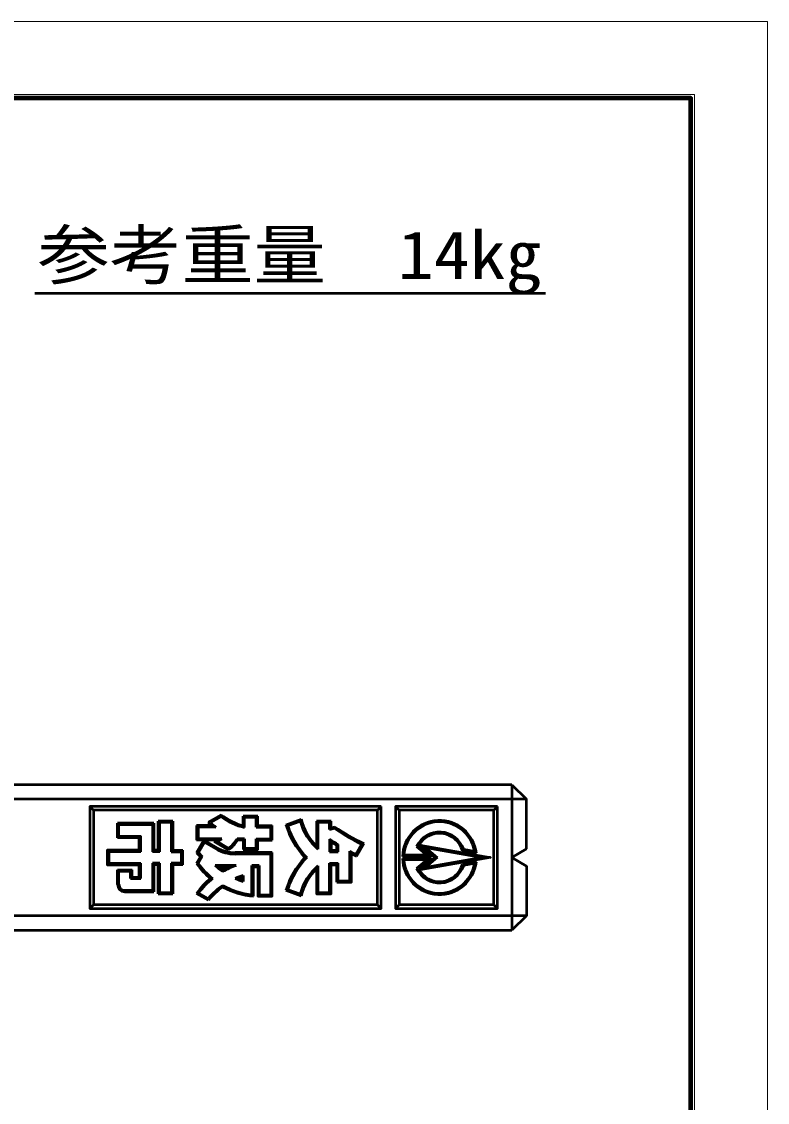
# Model space of a CAD drawing. Units: millimetres, scale not verified. Extents: x -2102 to 2102, y -1485 to 1485.
# Drawn here: x 1077 to 2102, y 0 to 1485 of the extents above; entities that cross this region are included whole.
import ezdxf
from ezdxf.enums import TextEntityAlignment as Align

# ---------------------------------------------------------------- set-up
doc = ezdxf.new("R2010")
doc.units = ezdxf.units.MM
doc.header["$LTSCALE"] = 5
doc.layers.add('0-0_V-nasSTD', color=7, linetype='Continuous', lineweight=50)
doc.layers.add('0-1_0', color=7, linetype='Continuous', lineweight=100)
doc.styles.add('ＭＳ ゴシック', font='')
doc.styles.get('ＭＳ ゴシック').set_extended_font_data('MS Gothic')

msp = doc.modelspace()

# ---------------------------------------------------------------- linework, layer by layer
at = {"layer": '0-0_V-nasSTD'}
for p, q in [((1751.421, 436.49), (591.421, 436.49)), ((1751.421, 436.49), (1771.421, 416.49)), ((1751.421, 436.49), (1751.421, 236.49)), ((1771.421, 416.49), (571.421, 416.49)), ((1771.421, 348.49), (1771.421, 416.49)), ((1171.421, 406.49), (1176.421, 401.49)), ((1176.421, 401.49), (1176.421, 271.49)), ((1571.421, 406.49), (1566.421, 401.49)), ((1591.421, 406.49), (1596.421, 401.49)), ((1596.421, 401.49), (1596.421, 271.49)), ((1726.421, 401.49), (1596.421, 401.49)), ((1731.421, 406.49), (1726.421, 401.49)), ((1726.421, 271.49), (1726.421, 401.49)), ((1285.207, 386.49), (1265.207, 386.49)), ((1265.207, 346.49), (1265.207, 386.49)), ((1265.207, 386.49), (1267.207, 384.49)), ((1285.207, 386.49), (1283.207, 384.49)), ((1285.207, 386.49), (1285.207, 346.49)), ((1351.677, 395.26), (1333.839, 384.962)), ((1351.55, 392.877), (1337.112, 384.542)), ((1351.55, 392.877), (1351.677, 395.26)), ((1401.957, 393.275), (1381.957, 393.275)), ((1381.957, 380.275), (1381.957, 393.275)), ((1381.957, 393.275), (1383.957, 391.275)), ((1383.957, 377.792), (1383.957, 391.275)), ((1401.957, 393.275), (1399.957, 391.275)), ((1401.957, 380.275), (1401.957, 393.275)), ((1440.707, 381.49), (1461.565, 389.082)), ((1443.143, 380.248), (1460.248, 386.474)), ((1461.565, 389.082), (1460.248, 386.474)), ((1502.707, 386.49), (1482.707, 386.49)), ((1482.707, 386.49), (1482.707, 352.49)), ((1482.707, 386.49), (1484.707, 384.49)), ((1502.707, 386.49), (1500.707, 384.49)), ((1502.707, 377.446), (1502.707, 386.49)), ((1259.207, 383.49), (1209.207, 383.49)), ((1209.207, 363.49), (1209.207, 383.49)), ((1209.207, 383.49), (1211.207, 381.49)), ((1257.207, 381.49), (1211.207, 381.49)), ((1211.207, 365.49), (1211.207, 381.49)), ((1259.207, 383.49), (1257.207, 381.49)), ((1257.207, 381.49), (1257.207, 344.49)), ((1259.207, 383.49), (1259.207, 346.49)), ((1267.207, 344.49), (1267.207, 384.49)), ((1283.207, 384.49), (1267.207, 384.49)), ((1283.207, 384.49), (1283.207, 344.49)), ((1317.957, 380.275), (1317.957, 360.275)), ((1338.841, 380.275), (1317.957, 380.275)), ((1317.957, 380.275), (1319.957, 378.275)), ((1319.957, 378.275), (1319.957, 362.275)), ((1344.508, 378.275), (1319.957, 378.275)), ((1337.112, 384.542), (1333.839, 384.962)), ((1338.841, 380.275), (1344.508, 378.275)), ((1381.957, 380.275), (1383.957, 377.792)), ((1401.957, 380.275), (1399.957, 378.275)), ((1399.957, 378.275), (1419.957, 378.275)), ((1401.957, 380.275), (1421.957, 380.275)), ((1421.957, 380.275), (1419.957, 378.275)), ((1419.957, 362.275), (1419.957, 378.275)), ((1421.957, 360.275), (1421.957, 380.275)), ((1440.707, 381.49), (1443.143, 380.248)), ((1502.707, 377.446), (1500.707, 374.84)), ((1500.707, 374.84), (1507.426, 376.64)), ((1502.707, 377.446), (1507.798, 378.81)), ((1507.426, 376.64), (1507.798, 378.81)), ((1211.207, 365.49), (1209.207, 363.49)), ((1239.207, 363.49), (1209.207, 363.49)), ((1239.207, 363.49), (1241.207, 365.49)), ((1239.207, 346.49), (1239.207, 363.49)), ((1319.957, 362.275), (1317.957, 360.275)), ((1345.895, 360.275), (1317.957, 360.275)), ((1352.599, 362.275), (1319.957, 362.275)), ((1328.689, 357.542), (1320.457, 343.283)), ((1328.689, 357.542), (1327.957, 360.275)), ((1344.8, 348.241), (1328.689, 357.542)), ((1361.545, 347.151), (1341.895, 358.496)), ((1346.322, 358.249), (1341.895, 358.496)), ((1345.895, 360.275), (1352.599, 362.275)), ((1361.536, 349.466), (1346.322, 358.249)), ((1383.957, 362.275), (1373.514, 362.275)), ((1374.584, 360.275), (1373.514, 362.275)), ((1381.957, 360.275), (1374.584, 360.275)), ((1381.957, 360.275), (1383.957, 362.275)), ((1381.957, 360.275), (1381.957, 347.275)), ((1383.957, 362.275), (1383.957, 349.275)), ((1399.957, 362.275), (1419.957, 362.275)), ((1399.957, 349.275), (1399.957, 362.275)), ((1399.957, 362.275), (1401.957, 360.275)), ((1401.957, 360.275), (1421.957, 360.275)), ((1419.957, 362.275), (1421.957, 360.275)), ((1500.707, 361.896), (1500.707, 344.49)), ((1502.707, 358.137), (1500.707, 361.896)), ((1502.707, 358.137), (1502.707, 346.49)), ((1195.207, 346.49), (1197.207, 344.49)), ((1241.207, 344.49), (1197.207, 344.49)), ((1197.207, 344.49), (1197.207, 328.49)), ((1239.207, 346.49), (1241.207, 344.49)), ((1257.207, 344.49), (1259.207, 346.49)), ((1267.207, 344.49), (1257.207, 344.49)), ((1265.207, 346.49), (1259.207, 346.49)), ((1267.207, 344.49), (1265.207, 346.49)), ((1285.207, 346.49), (1283.207, 344.49)), ((1283.207, 344.49), (1297.207, 344.49)), ((1285.207, 346.49), (1299.207, 346.49)), ((1299.207, 346.49), (1297.207, 344.49)), ((1297.207, 328.49), (1297.207, 344.49)), ((1299.207, 326.49), (1299.207, 346.49)), ((1320.457, 343.283), (1317.957, 342.954)), ((1317.957, 342.954), (1323.318, 337.593)), ((1320.457, 343.283), (1325.818, 337.922)), ((1361.545, 347.151), (1361.536, 349.466)), ((1421.957, 343.275), (1370.8, 343.275)), ((1381.957, 347.275), (1383.957, 349.275)), ((1383.957, 349.275), (1399.957, 349.275)), ((1399.957, 349.275), (1401.957, 347.275)), ((1421.957, 343.275), (1419.957, 341.275)), ((1482.707, 352.49), (1484.707, 348.142)), ((1502.707, 346.49), (1500.707, 344.49)), ((1500.707, 344.49), (1512.707, 344.49)), ((1502.707, 346.49), (1510.707, 346.49)), ((1510.707, 353.007), (1512.707, 354.126)), ((1510.707, 346.49), (1510.707, 353.007)), ((1510.707, 346.49), (1512.707, 344.49)), ((1512.707, 344.49), (1512.707, 354.126)), ((1528.707, 304.49), (1528.707, 345.112)), ((1530.707, 341.847), (1528.707, 345.112)), ((1536.821, 341.079), (1544.82, 354.934)), ((1537.635, 338.49), (1547.635, 355.81)), ((1547.635, 355.81), (1544.82, 354.934)), ((1622.829, 352.252), (1620.321, 351.745)), ((1620.321, 351.745), (1634.628, 339.74)), ((1632.478, 350.029), (1625.502, 353.272)), ((1632.478, 350.029), (1648.614, 336.49)), ((1685.049, 347.486), (1683.503, 345.725)), ((1702.475, 342.426), (1683.503, 345.725)), ((1700.1, 344.869), (1685.049, 347.486)), ((1700.1, 344.869), (1702.475, 342.426)), ((1195.207, 326.49), (1197.207, 328.49)), ((1197.207, 328.49), (1241.207, 328.49)), ((1241.207, 328.49), (1239.207, 326.49)), ((1241.207, 307.49), (1241.207, 328.49)), ((1267.207, 328.49), (1257.207, 328.49)), ((1257.207, 328.49), (1257.207, 291.49)), ((1257.207, 328.49), (1259.207, 326.49)), ((1265.207, 326.49), (1267.207, 328.49)), ((1267.207, 288.49), (1267.207, 328.49)), ((1297.207, 328.49), (1283.207, 328.49)), ((1283.207, 328.49), (1283.207, 288.49)), ((1283.207, 328.49), (1285.207, 326.49)), ((1297.207, 328.49), (1299.207, 326.49)), ((1323.318, 337.593), (1317.957, 328.308)), ((1320.322, 328.404), (1317.957, 328.308)), ((1325.818, 337.922), (1320.322, 328.404)), ((1325.818, 337.922), (1323.318, 337.593)), ((1419.957, 341.275), (1370.8, 341.275)), ((1419.957, 285.275), (1419.957, 341.275)), ((1469.39, 336.49), (1466.707, 336.49)), ((1500.707, 328.49), (1512.707, 328.49)), ((1500.707, 288.49), (1500.707, 328.49)), ((1502.707, 326.49), (1500.707, 328.49)), ((1510.707, 326.49), (1512.707, 328.49)), ((1512.707, 304.49), (1512.707, 328.49)), ((1536.821, 341.079), (1537.635, 338.49)), ((1600.837, 337.74), (1602.929, 339.74)), ((1602.929, 333.24), (1600.837, 335.24)), ((1634.628, 339.74), (1602.929, 339.74)), ((1634.628, 333.24), (1602.929, 333.24)), ((1634.628, 333.24), (1620.321, 321.235)), ((1648.614, 336.49), (1632.478, 322.951)), ((1634.628, 339.74), (1640.123, 337.74)), ((1640.123, 335.24), (1634.628, 333.24)), ((1702.475, 330.554), (1683.503, 327.255)), ((1683.503, 327.255), (1685.049, 325.494)), ((1700.1, 328.111), (1685.049, 325.494)), ((1702.475, 330.554), (1700.1, 328.111)), ((1722.021, 336.49), (1710.346, 336.49)), ((1209.207, 299.49), (1209.207, 319.49)), ((1209.207, 319.49), (1229.207, 319.49)), ((1209.207, 319.49), (1211.207, 317.49)), ((1211.207, 299.49), (1211.207, 317.49)), ((1211.207, 317.49), (1227.207, 317.49)), ((1229.207, 319.49), (1227.207, 317.49)), ((1227.207, 307.49), (1227.207, 317.49)), ((1229.207, 309.49), (1229.207, 319.49)), ((1239.207, 309.49), (1239.207, 326.49)), ((1265.207, 326.49), (1259.207, 326.49)), ((1259.207, 326.49), (1259.207, 289.49)), ((1265.207, 286.49), (1265.207, 326.49)), ((1285.207, 326.49), (1285.207, 286.49)), ((1299.207, 326.49), (1285.207, 326.49)), ((1372.492, 325.275), (1343.488, 325.275)), ((1348.988, 323.275), (1343.488, 325.275)), ((1361.853, 323.275), (1348.988, 323.275)), ((1354.119, 319.445), (1354.006, 317.097)), ((1361.853, 323.275), (1372.492, 325.275)), ((1381.957, 311.954), (1379.957, 309.174)), ((1381.957, 311.954), (1381.957, 303.409)), ((1403.957, 325.275), (1393.957, 325.275)), ((1393.957, 285.444), (1393.957, 325.275)), ((1395.957, 323.275), (1393.957, 325.275)), ((1395.957, 283.275), (1395.957, 323.275)), ((1401.957, 323.275), (1395.957, 323.275)), ((1401.957, 323.275), (1403.957, 325.275)), ((1403.957, 325.275), (1403.957, 285.275)), ((1482.707, 320.49), (1484.707, 324.838)), ((1484.707, 324.838), (1484.707, 288.49)), ((1502.707, 326.49), (1510.707, 326.49)), ((1510.707, 302.49), (1510.707, 326.49)), ((1622.829, 320.728), (1620.321, 321.235)), ((1632.478, 322.951), (1625.502, 319.708)), ((1229.207, 309.49), (1227.207, 307.49)), ((1227.207, 307.49), (1241.207, 307.49)), ((1229.207, 309.49), (1239.207, 309.49)), ((1241.207, 307.49), (1239.207, 309.49)), ((1339.992, 307.681), (1336.87, 307.681)), ((1353.979, 298.227), (1354.119, 295.916)), ((1375.957, 307.681), (1370.826, 307.679)), ((1379.957, 309.174), (1379.957, 306.188)), ((1379.957, 306.188), (1381.957, 303.409)), ((1512.707, 304.49), (1510.707, 302.49)), ((1512.707, 304.49), (1528.707, 304.49)), ((1528.707, 304.49), (1530.707, 302.49)), ((1219.207, 291.49), (1257.207, 291.49)), ((1219.207, 289.49), (1259.207, 289.49)), ((1257.207, 291.49), (1259.207, 289.49)), ((1265.207, 286.49), (1267.207, 288.49)), ((1265.207, 286.49), (1285.207, 286.49)), ((1267.207, 288.49), (1283.207, 288.49)), ((1283.207, 288.49), (1285.207, 286.49)), ((1320.855, 287.69), (1317.957, 287.054)), ((1334.125, 277.719), (1317.957, 287.054)), ((1333.704, 280.272), (1320.855, 287.69)), ((1393.957, 285.444), (1395.957, 283.275)), ((1401.957, 283.275), (1403.957, 285.275)), ((1403.957, 285.275), (1419.957, 285.275)), ((1419.957, 285.275), (1421.957, 283.275)), ((1443.143, 292.732), (1440.707, 291.49)), ((1440.707, 291.49), (1461.565, 283.898)), ((1443.143, 292.732), (1460.248, 286.506)), ((1460.248, 286.506), (1461.565, 283.898)), ((1484.707, 288.49), (1482.707, 286.49)), ((1484.707, 288.49), (1500.707, 288.49)), ((1500.707, 288.49), (1502.707, 286.49)), ((1176.421, 271.49), (1171.421, 266.49)), ((1566.421, 271.49), (1176.421, 271.49)), ((1333.704, 280.272), (1334.125, 277.719)), ((1566.421, 271.49), (1571.421, 266.49)), ((1596.421, 271.49), (1591.421, 266.49)), ((1726.421, 271.49), (1596.421, 271.49)), ((1726.421, 271.49), (1731.421, 266.49)), ((1771.421, 256.49), (571.421, 256.49)), ((1771.421, 256.49), (1751.421, 236.49)), ((591.421, 236.49), (1751.421, 236.49))]:
    msp.add_line(p, q, dxfattribs=at)
at = {"layer": '0-0_V-nasSTD', "lineweight": 18}
for points in [[(-2102.5, -1485), (-2102.5, 1485), (2102.5, 1485), (2102.5, -1485)], [(-2002.5, -1385), (-2002.5, 1385), (2002.5, 1385), (2002.5, -1385)]]:
    msp.add_lwpolyline(points, close=True, dxfattribs=at)
at = {"layer": '0-0_V-nasSTD', "lineweight": 100}
msp.add_lwpolyline([(1997.5, -1380), (1997.5, 1380), (-1997.5, 1380)], dxfattribs=at)
at = {"layer": '0-0_V-nasSTD'}
for points in [[(1571.421, 406.49), (1171.421, 406.49), (1171.421, 266.49), (1571.421, 266.49)], [(1731.421, 406.49), (1591.421, 406.49), (1591.421, 266.49), (1731.421, 266.49)]]:
    msp.add_lwpolyline(points, close=True, dxfattribs=at)
for points in [[(1566.421, 271.49), (1566.421, 401.49), (1176.421, 401.49)], [(1399.957, 378.275), (1399.957, 391.275), (1383.957, 391.275)], [(1500.707, 374.84), (1500.707, 384.49), (1484.707, 384.49), (1484.707, 348.142)], [(1241.207, 344.49), (1241.207, 365.49), (1211.207, 365.49)], [(1345.8, 349.973), (1327.957, 360.275), (1317.957, 342.954)], [(1381.957, 347.275), (1401.957, 347.275), (1401.957, 360.275)], [(1239.207, 346.49), (1195.207, 346.49), (1195.207, 326.49), (1239.207, 326.49)], [(1401.957, 323.275), (1401.957, 283.275), (1421.957, 283.275), (1421.957, 343.275)], [(1510.707, 302.49), (1530.707, 302.49), (1530.707, 341.847)], [(1622.829, 352.252), (1640.123, 337.74), (1600.837, 337.74)], [(1625.502, 353.272), (1722.021, 336.49), (1625.502, 319.708)], [(1625.502, 353.272), (1645.502, 336.49), (1625.502, 319.708)], [(1632.478, 350.029), (1710.346, 336.49), (1632.478, 322.951)], [(1771.421, 348.49), (1751.421, 336.49), (1771.421, 324.49), (1771.421, 256.49)], [(1600.837, 335.24), (1640.123, 335.24), (1622.829, 320.728)], [(1482.707, 320.49), (1482.707, 286.49), (1502.707, 286.49), (1502.707, 326.49)]]:
    msp.add_lwpolyline(points, dxfattribs=at)
for centre, radius, start, end in [((1401.622, 458.095), 82.222, 232.4835, 257.59364), ((1402.509, 459.887), 82.222, 231.81299, 255.52502), ((1533.396, 406.18), 75.756, 195.07774, 230.00643), ((1535.127, 407.181), 75.756, 193.82233, 226.2144), ((1651.821, 336.49), 51, 6.68409, 178.59555), ((1392.509, 442.567), 82.222, 224.47498, 229.25333), ((1393.877, 444.026), 82.222, 226.34007, 233.0993), ((1549.854, 414.542), 114.042, 196.84723, 223.1895), ((1551.586, 415.542), 114.042, 198.02806, 223.88293), ((1658.717, 594.209), 265, 235.18648, 244.54519), ((1659.717, 595.941), 265, 235.02089, 244.97911), ((1651.821, 336.49), 49, 9.8461, 176.19698), ((1651.821, 336.49), 35, 18.31075, 154.1597), ((1329.232, 392.372), 36.165, 290.49537, 297.4362), ((1330.044, 390.544), 36.165, 296.74914, 308.58464), ((1339.769, 381.826), 39, 303.92657, 329.9126), ((1341.187, 380.416), 39, 301.46522, 328.90504), ((1650.697, 580.364), 265, 235.5282, 238.61961), ((1649.717, 578.621), 265, 236.30628, 238.36106), ((1651.821, 336.49), 33, 16.25085, 151.46943), ((1370.8, 393.275), 52, 240, 270), ((1370.8, 393.275), 50, 240, 270), ((1650.697, 580.364), 265, 242.59094, 244.55005), ((1649.717, 578.621), 265, 243.3145, 244.97911), ((1405.157, 389.276), 106.4, 214.96034, 230.07385), ((1406.631, 390.628), 106.4, 215.78916, 231.22173), ((1549.854, 258.438), 114.042, 136.8105, 163.15277), ((1551.586, 257.438), 114.042, 136.11707, 161.97194), ((1651.821, 336.49), 51, 181.40445, 353.31591), ((1651.821, 336.49), 49, 183.80302, 350.1539), ((1651.821, 336.49), 33, 208.53057, 343.74915), ((1413.928, 405.019), 106.4, 228.54498, 235.7241), ((1415.157, 406.597), 106.4, 231.54545, 234.99368), ((1406.1, 224.322), 106.4, 108.41312, 119.31464), ((1405.157, 226.086), 106.4, 114.0163, 118.66462), ((1414.478, 210.646), 106.4, 107.79698, 114.22158), ((1533.396, 266.8), 75.756, 129.99357, 164.92226), ((1535.127, 265.799), 75.756, 133.7856, 166.17767), ((1651.821, 336.49), 35, 205.8403, 341.68925), ((1219.207, 299.49), 10, 180, 270), ((1219.207, 299.49), 8, 180, 270), ((1405.157, 226.086), 106.4, 129.92615, 145.03966), ((1406.631, 224.734), 106.4, 128.77827, 143.7229), ((1413.811, 210.244), 106.4, 124.21749, 138.84086), ((1405.736, 391.191), 106.4, 240.89317, 263.64433), ((1414.438, 404.73), 106.4, 245.80202, 252.22562), ((1415.157, 208.765), 106.4, 109.31898, 111.61827), ((1415.157, 406.597), 106.4, 248.38173, 250.68102), ((1415.157, 208.765), 106.4, 125.00632, 139.60396), ((1405.157, 389.276), 106.4, 241.33538, 265.03966)]:
    msp.add_arc(centre, radius, start, end, dxfattribs=at)
at = {"layer": '0-1_0', "lineweight": 50}
msp.add_line((1095.5, 1111.753), (1797.5, 1111.753), dxfattribs=at)

# ---------------------------------------------------------------- texts
at = {"layer": '0-0_V-nasSTD', "style": 'ＭＳ ゴシック', "width": 1.1}
msp.add_text('参考重量\u300014kg', height=65.98, dxfattribs=at).set_placement((1099.5, 1111.753), align=Align.BOTTOM_LEFT)

doc.saveas('drawing.dxf')
